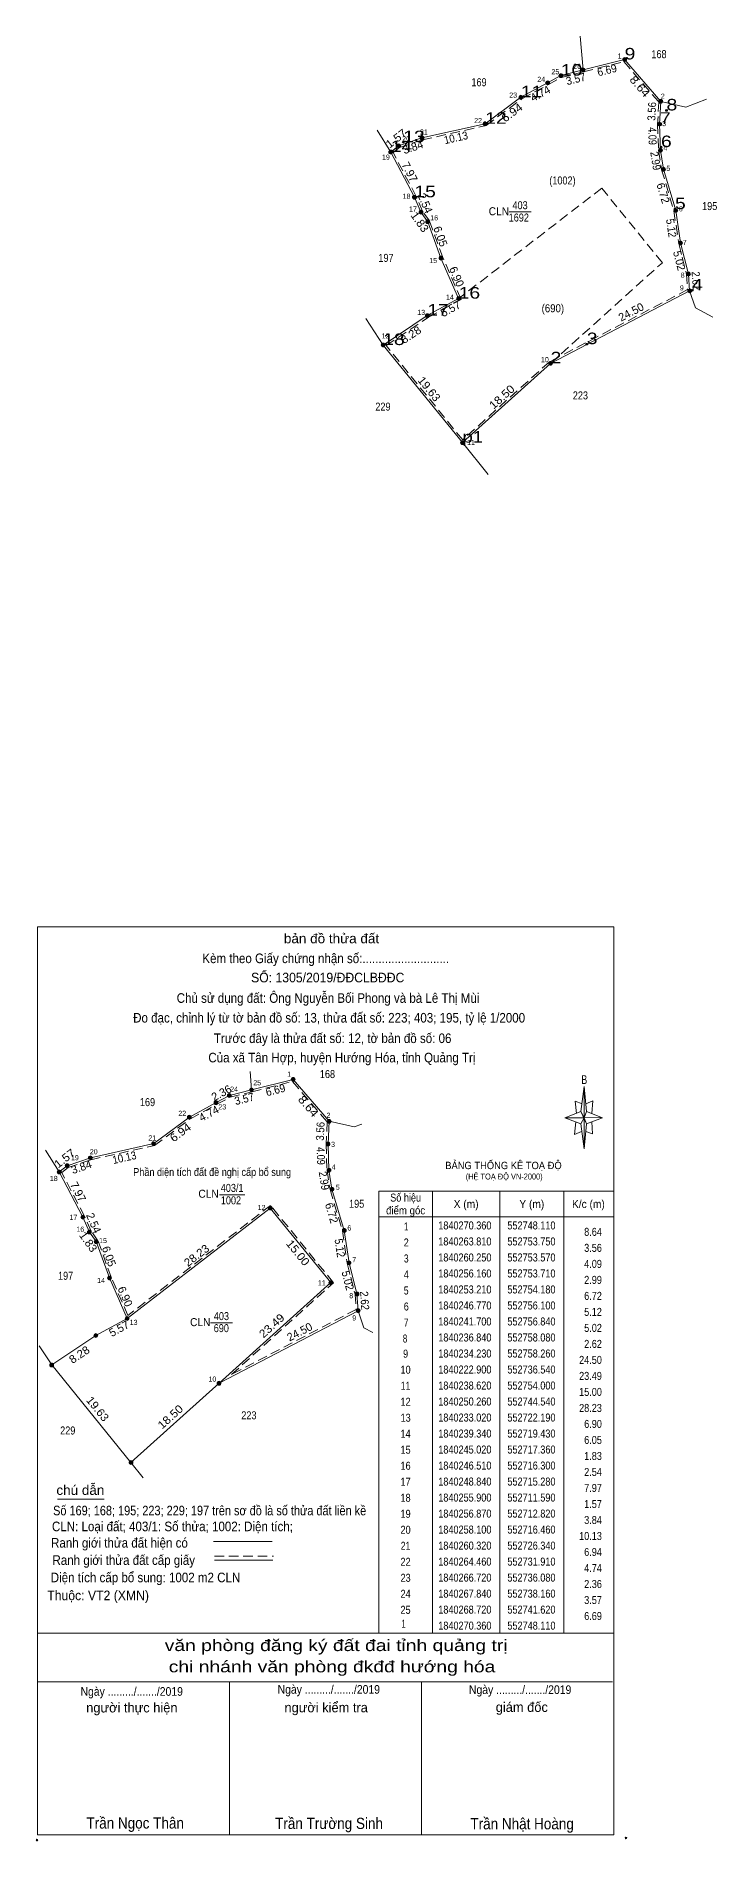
# Model space of a CAD drawing. Header units: metres. Extents: x 536594 to 552954, y 1836182 to 1840810.
# Drawn here: x 552656.2 to 552762.5, y 1839992.1 to 1840274 of the extents above; entities that cross this region are included whole.
import ezdxf
from ezdxf.enums import TextEntityAlignment as Align

# ---------------------------------------------------------------- set-up
doc = ezdxf.new("R2010")
doc.units = ezdxf.units.M
doc.header["$LTSCALE"] = 0.5
doc.header["$PDMODE"] = 32
doc.header["$PDSIZE"] = 0.25
doc.linetypes.add('MEDIUM_DASHED', pattern=[4.5, 3, -1.5])
for name, color, linetype, lineweight in [('1', 7, 'Continuous', 13), ('10', 7, 'Continuous', 13), ('17', 7, 'Continuous', 13), ('22', 7, 'Continuous', 13), ('5', 7, 'Continuous', 13), ('6', 7, 'Continuous', 13), ('63', 7, 'Continuous', 13)]:
    doc.layers.add(name, color=color, linetype=linetype, lineweight=lineweight)
doc.layers.add('12', color=7, linetype='Continuous')
doc.layers.add('7', color=7, linetype='Continuous')

msp = doc.modelspace()

# ---------------------------------------------------------------- hatches: boundary and pattern name
at = {"layer": '10'}
for points in [[(552696.64, 1840111.08, 1), (552696.04, 1840111.08, 1)], [(552684.61, 1840107.44, 1), (552684.01, 1840107.44, 1)], [(552686.69, 1840108.56, 1), (552686.09, 1840108.56, 1)], [(552690.15, 1840109.44, 1), (552689.55, 1840109.44, 1)], [(552680.44, 1840105.18, 1), (552679.84, 1840105.18, 1)], [(552702.28, 1840104.53, 1), (552701.68, 1840104.53, 1)], [(552674.87, 1840101.04, 1), (552674.27, 1840101.04, 1)], [(552702.1, 1840100.97, 1), (552701.5, 1840100.97, 1)], [(552660.12, 1840096.62, 1), (552659.52, 1840096.62, 1)], [(552661.35, 1840097.59, 1), (552660.75, 1840097.59, 1)], [(552664.99, 1840098.82, 1), (552664.39, 1840098.82, 1)], [(552702.24, 1840096.88, 1), (552701.64, 1840096.88, 1)], [(552702.71, 1840093.93, 1), (552702.11, 1840093.93, 1)], [(552693.07, 1840090.98, 1), (552692.47, 1840090.98, 1)], [(552663.81, 1840089.56, 1), (552663.21, 1840089.56, 1)], [(552664.83, 1840087.23, 1), (552664.23, 1840087.23, 1)], [(552665.89, 1840085.74, 1), (552665.29, 1840085.74, 1)], [(552704.63, 1840087.49, 1), (552704.03, 1840087.49, 1)], [(552705.37, 1840082.42, 1), (552704.77, 1840082.42, 1)], [(552667.96, 1840080.06, 1), (552667.36, 1840080.06, 1)], [(552702.53, 1840079.34, 1), (552701.93, 1840079.34, 1)], [(552706.61, 1840077.56, 1), (552706.01, 1840077.56, 1)], [(552670.72, 1840073.74, 1), (552670.12, 1840073.74, 1)], [(552706.79, 1840074.95, 1), (552706.19, 1840074.95, 1)], [(552665.83, 1840071.07, 1), (552665.23, 1840071.07, 1)], [(552658.94, 1840066.48, 1), (552658.34, 1840066.48, 1)], [(552685.07, 1840063.62, 1), (552684.47, 1840063.62, 1)], [(552671.32, 1840051.24, 1), (552670.72, 1840051.24, 1)]]:
    msp.add_hatch(color=256, dxfattribs=at).paths.add_polyline_path(points)
at = {"layer": '22'}
for points in [[(552741.92, 1840268.72, 1), (552741.32, 1840268.72, 1)], [(552748.41, 1840270.36, 1), (552747.81, 1840270.36, 1)], [(552736.38, 1840266.72, 1), (552735.78, 1840266.72, 1)], [(552738.46, 1840267.84, 1), (552737.86, 1840267.84, 1)], [(552732.21, 1840264.46, 1), (552731.61, 1840264.46, 1)], [(552754.05, 1840263.81, 1), (552753.45, 1840263.81, 1)], [(552753.87, 1840260.25, 1), (552753.27, 1840260.25, 1)], [(552713.12, 1840256.87, 1), (552712.52, 1840256.87, 1)], [(552716.76, 1840258.1, 1), (552716.16, 1840258.1, 1)], [(552711.89, 1840255.9, 1), (552711.29, 1840255.9, 1)], [(552754.01, 1840256.16, 1), (552753.41, 1840256.16, 1)], [(552754.48, 1840253.21, 1), (552753.88, 1840253.21, 1)], [(552715.58, 1840248.84, 1), (552714.98, 1840248.84, 1)], [(552716.6, 1840246.51, 1), (552716, 1840246.51, 1)], [(552756.4, 1840246.77, 1), (552755.8, 1840246.77, 1)], [(552717.66, 1840245.02, 1), (552717.06, 1840245.02, 1)], [(552757.14, 1840241.7, 1), (552756.54, 1840241.7, 1)], [(552719.73, 1840239.34, 1), (552719.13, 1840239.34, 1)], [(552758.38, 1840236.84, 1), (552757.78, 1840236.84, 1)], [(552722.49, 1840233.02, 1), (552721.89, 1840233.02, 1)], [(552758.56, 1840234.23, 1), (552757.96, 1840234.23, 1)], [(552717.6, 1840230.35, 1), (552717, 1840230.35, 1)], [(552710.71, 1840225.76, 1), (552710.11, 1840225.76, 1)], [(552736.84, 1840222.9, 1), (552736.24, 1840222.9, 1)], [(552723.09, 1840210.52, 1), (552722.49, 1840210.52, 1)]]:
    msp.add_hatch(color=256, dxfattribs=at).paths.add_polyline_path(points)
at = {"layer": '63'}
msp.add_hatch(color=256, dxfattribs=at).paths.add_polyline_path([(552726.64, 1840260.32, 1), (552726.04, 1840260.32, 1)])

# ---------------------------------------------------------------- linework, layer by layer
at = {"layer": '1', "linetype": 'MEDIUM_DASHED'}
msp.add_lwpolyline([(552748, 1840270.02), (552753.44, 1840263.71), (552753.27, 1840260.25), (552753.41, 1840256.13), (552753.89, 1840253.14), (552755.81, 1840246.71), (552756.55, 1840241.64), (552757.78, 1840236.79), (552757.95, 1840234.41), (552736.37, 1840223.15), (552722.82, 1840210.95), (552710.85, 1840225.69), (552717.46, 1840230.09), (552722.57, 1840232.89), (552719.71, 1840239.45), (552717.63, 1840245.16), (552716.56, 1840246.66), (552715.55, 1840248.97), (552711.97, 1840255.82), (552712.97, 1840256.6), (552716.54, 1840257.81), (552726.47, 1840260.04), (552732.07, 1840264.21), (552736.22, 1840266.46), (552738.27, 1840267.56), (552741.69, 1840268.43)], close=True, dxfattribs=at)
at = {"layer": '10'}
for p, q in [((552689.62, 1840112.32), (552689.85, 1840109.44)), ((552696.34, 1840111.08), (552689.85, 1840109.44)), ((552696.34, 1840111.08), (552701.98, 1840104.53)), ((552684.31, 1840107.44), (552686.39, 1840108.56)), ((552686.39, 1840108.56), (552689.85, 1840109.44)), ((552657.68, 1840100.02), (552659.82, 1840096.62)), ((552661.05, 1840097.59), (552664.69, 1840098.82)), ((552692.77, 1840090.98), (552670.42, 1840073.74)), ((552684.84, 1840093.07), (552688.82, 1840093.07)), ((552692.77, 1840090.98), (552702.23, 1840079.34)), ((552663.51, 1840089.56), (552664.53, 1840087.23)), ((552667.66, 1840080.06), (552670.42, 1840073.74)), ((552684.77, 1840063.62), (552702.23, 1840079.34)), ((552706.49, 1840074.95), (552684.77, 1840063.62)), ((552665.53, 1840071.07), (552670.42, 1840073.74)), ((552683.45, 1840073.05), (552686.87, 1840073.05)), ((552707.39, 1840072.27), (552708.79, 1840071.53)), ((552656.7, 1840069.47), (552658.64, 1840066.48)), ((552671.02, 1840051.24), (552684.77, 1840063.62)), ((552671.02, 1840051.24), (552672.94, 1840048.86))]:
    msp.add_line(p, q, dxfattribs=at)
for points in [[(552696.34, 1840111.08), (552701.98, 1840104.53), (552701.8, 1840100.97), (552701.94, 1840096.88), (552702.41, 1840093.93), (552704.33, 1840087.49), (552705.07, 1840082.42), (552706.31, 1840077.56), (552706.49, 1840074.95), (552684.77, 1840063.62), (552702.23, 1840079.34), (552692.77, 1840090.98), (552670.42, 1840073.74), (552667.66, 1840080.06), (552665.59, 1840085.74), (552664.53, 1840087.23), (552663.51, 1840089.56), (552659.82, 1840096.62), (552661.05, 1840097.59), (552664.69, 1840098.82), (552674.57, 1840101.04), (552680.14, 1840105.18), (552684.31, 1840107.44), (552686.39, 1840108.56), (552689.85, 1840109.44)], [(552692.77, 1840090.98), (552702.23, 1840079.34), (552684.77, 1840063.62), (552671.02, 1840051.24), (552658.64, 1840066.48), (552665.53, 1840071.07), (552670.42, 1840073.74)]]:
    msp.add_lwpolyline(points, close=True, dxfattribs=at)
at = {"layer": '10', "linetype": 'MEDIUM_DASHED'}
msp.add_lwpolyline([(552696.23, 1840110.74), (552701.67, 1840104.43), (552701.5, 1840100.97), (552701.64, 1840096.85), (552702.12, 1840093.86), (552704.04, 1840087.43), (552704.78, 1840082.36), (552706.01, 1840077.51), (552706.18, 1840075.13), (552686.73, 1840064.98), (552702.64, 1840079.31), (552692.82, 1840091.4), (552670.54, 1840074.21), (552667.94, 1840080.17), (552665.86, 1840085.88), (552664.79, 1840087.38), (552663.78, 1840089.69), (552660.2, 1840096.54), (552661.2, 1840097.32), (552664.77, 1840098.53), (552674.7, 1840100.76), (552680.3, 1840104.93), (552684.45, 1840107.18), (552686.5, 1840108.28), (552689.92, 1840109.15)], close=True, dxfattribs=at)
at = {"layer": '10'}
for points in [[(552684.31, 1840107.44), (552680.14, 1840105.18), (552674.57, 1840101.04), (552664.69, 1840098.82)], [(552701.98, 1840104.53), (552701.8, 1840100.97), (552701.94, 1840096.88), (552702.41, 1840093.93), (552704.33, 1840087.49), (552705.07, 1840082.42), (552706.31, 1840077.56), (552706.49, 1840074.95), (552707.39, 1840072.27)], [(552701.98, 1840104.53), (552705.89, 1840103.64), (552707.07, 1840104.09)], [(552661.05, 1840097.59), (552659.82, 1840096.62), (552663.51, 1840089.56)], [(552664.53, 1840087.23), (552665.59, 1840085.74), (552667.66, 1840080.06)], [(552665.53, 1840071.07), (552658.64, 1840066.48), (552671.02, 1840051.24)]]:
    msp.add_lwpolyline(points, dxfattribs=at)
for centre in [(552696.34, 1840111.08), (552684.31, 1840107.44), (552686.39, 1840108.56), (552689.85, 1840109.44), (552680.14, 1840105.18), (552701.98, 1840104.53), (552701.8, 1840100.97), (552659.82, 1840096.62), (552661.05, 1840097.59), (552664.69, 1840098.82), (552701.94, 1840096.88), (552702.41, 1840093.93), (552692.77, 1840090.98), (552663.51, 1840089.56), (552664.53, 1840087.23), (552665.59, 1840085.74), (552704.33, 1840087.49), (552705.07, 1840082.42), (552667.66, 1840080.06), (552702.23, 1840079.34), (552706.31, 1840077.56), (552670.42, 1840073.74), (552706.49, 1840074.95), (552665.53, 1840071.07), (552658.64, 1840066.48), (552684.77, 1840063.62), (552671.02, 1840051.24)]:
    msp.add_circle(centre, 0.3, dxfattribs=at)
at = {"layer": '10', "linetype": 'MEDIUM_DASHED'}
msp.add_circle((552674.57, 1840101.04), 0.3, dxfattribs=at)
at = {"layer": '17'}
msp.add_line((552659.57, 1840045.5), (552666.81, 1840045.5), dxfattribs=at)
at = {"layer": '22'}
for p, q in [((552741.19, 1840274.01), (552741.62, 1840268.72)), ((552738.16, 1840267.84), (552741.62, 1840268.72)), ((552748.11, 1840270.36), (552741.62, 1840268.72)), ((552748.11, 1840270.36), (552753.75, 1840263.81)), ((552736.08, 1840266.72), (552738.16, 1840267.84)), ((552709.45, 1840259.3), (552711.59, 1840255.9)), ((552712.82, 1840256.87), (552716.46, 1840258.1)), ((552715.28, 1840248.84), (552716.3, 1840246.51)), ((552730.09, 1840246.54), (552733.51, 1840246.54)), ((552719.43, 1840239.34), (552722.19, 1840233.02)), ((552717.3, 1840230.35), (552722.19, 1840233.02)), ((552758.26, 1840234.23), (552736.54, 1840222.9)), ((552707.71, 1840229.91), (552710.41, 1840225.76)), ((552759.16, 1840231.55), (552761.86, 1840230.13)), ((552722.79, 1840210.52), (552736.54, 1840222.9)), ((552722.79, 1840210.52), (552726.81, 1840205.53))]:
    msp.add_line(p, q, dxfattribs=at)
at = {"layer": '22', "linetype": 'MEDIUM_DASHED'}
for p, q in [((552744.54, 1840250.26), (552722.19, 1840233.02)), ((552744.54, 1840250.26), (552754, 1840238.62)), ((552736.54, 1840222.9), (552754, 1840238.62))]:
    msp.add_line(p, q, dxfattribs=at)
at = {"layer": '22'}
for points in [[(552736.08, 1840266.72), (552731.91, 1840264.46), (552726.34, 1840260.32), (552716.46, 1840258.1)], [(552753.75, 1840263.81), (552753.57, 1840260.25), (552753.71, 1840256.16), (552754.18, 1840253.21), (552756.1, 1840246.77), (552756.84, 1840241.7), (552758.08, 1840236.84), (552758.26, 1840234.23), (552759.16, 1840231.55)], [(552753.75, 1840263.81), (552757.66, 1840262.92), (552760.9, 1840264.17)], [(552712.82, 1840256.87), (552711.59, 1840255.9), (552715.28, 1840248.84)], [(552716.3, 1840246.51), (552717.36, 1840245.02), (552719.43, 1840239.34)], [(552717.3, 1840230.35), (552710.41, 1840225.76), (552722.79, 1840210.52)]]:
    msp.add_lwpolyline(points, dxfattribs=at)
for centre in [(552741.62, 1840268.72), (552748.11, 1840270.36), (552736.08, 1840266.72), (552738.16, 1840267.84), (552731.91, 1840264.46), (552753.75, 1840263.81), (552753.57, 1840260.25), (552712.82, 1840256.87), (552716.46, 1840258.1), (552711.59, 1840255.9), (552753.71, 1840256.16), (552754.18, 1840253.21), (552715.28, 1840248.84), (552716.3, 1840246.51), (552756.1, 1840246.77), (552717.36, 1840245.02), (552756.84, 1840241.7), (552719.43, 1840239.34), (552758.08, 1840236.84), (552722.19, 1840233.02), (552758.26, 1840234.23), (552717.3, 1840230.35), (552710.41, 1840225.76), (552736.54, 1840222.9), (552722.79, 1840210.52)]:
    msp.add_circle(centre, 0.3, dxfattribs=at)
at = {"layer": '5'}
for p, q in [((552741.27, 1840106.05), (552741.77, 1840109.95)), ((552741.27, 1840104.15), (552738.77, 1840105.05)), ((552742.17, 1840106.05), (552744.67, 1840105.05)), ((552742.17, 1840104.15), (552741.77, 1840100.25)), ((552743.07, 1840102.55), (552742.07, 1840102.95)), ((552742.97, 1840104.45), (552743.07, 1840102.55)), ((552656.41, 1840024.61), (552746.41, 1840024.61)), ((552656.41, 1840017.01), (552746.21, 1840017.01)), ((552656.41, 1840017.01), (552746.21, 1840017.01)), ((552656.41, 1840017.01), (552746.21, 1840017.01)), ((552686.41, 1839993.11), (552686.41, 1840017.01)), ((552716.41, 1839993.11), (552716.41, 1840017.01))]:
    msp.add_line(p, q, dxfattribs=at)
for points in [[(552656.41, 1840134.91), (552746.41, 1840134.91), (552746.41, 1839993.11), (552656.41, 1839993.11)], [(552741.77, 1840109.95), (552742.17, 1840106.05), (552741.77, 1840105.05)], [(552741.77, 1840105.05), (552738.77, 1840105.05), (552741.27, 1840106.05), (552742.17, 1840104.15), (552744.67, 1840105.05), (552741.77, 1840105.15)], [(552741.77, 1840105.05), (552741.77, 1840100.25), (552741.27, 1840104.15)]]:
    msp.add_lwpolyline(points, close=True, dxfattribs=at)
for points in [[(552742.07, 1840107.25), (552743.17, 1840107.75), (552742.97, 1840105.75)], [(552741.77, 1840105.05), (552741.27, 1840106.05), (552738.77, 1840105.05)], [(552741.47, 1840107.25), (552740.37, 1840107.65), (552740.57, 1840105.75)], [(552741.77, 1840105.05), (552742.17, 1840104.15), (552744.67, 1840105.05)], [(552740.47, 1840104.45), (552740.27, 1840102.45), (552741.37, 1840102.95)], [(552746.41, 1839993.11), (552656.41, 1839993.11), (552656.41, 1840017.01)]]:
    msp.add_lwpolyline(points, dxfattribs=at)
msp.add_point((552656.33, 1839992.27), dxfattribs=at)
at = {"layer": '6'}
for p, q in [((552683.92, 1840038.93), (552693.06, 1840038.93)), ((552684.06, 1840036.01), (552693.2, 1840036.01))]:
    msp.add_line(p, q, dxfattribs=at)
at = {"layer": '6', "linetype": 'MEDIUM_DASHED'}
msp.add_line((552684.06, 1840036.63), (552693.26, 1840036.63), dxfattribs=at)
at = {"layer": '6'}
msp.add_point((552748.31, 1839992.61), dxfattribs=at)
at = {"layer": '63'}
for p, q in [((552718.11, 1840093.61), (552718.11, 1840024.61)), ((552728.61, 1840093.61), (552728.61, 1840024.61)), ((552738.61, 1840093.61), (552738.61, 1840024.61)), ((552709.71, 1840089.61), (552746.41, 1840089.61))]:
    msp.add_line(p, q, dxfattribs=at)
msp.add_lwpolyline([(552709.71, 1840093.61), (552746.41, 1840093.61), (552746.41, 1840024.61), (552709.71, 1840024.61)], close=True, dxfattribs=at)
at = {"layer": '63', "linetype": 'MEDIUM_DASHED'}
msp.add_circle((552726.34, 1840260.32), 0.3, dxfattribs=at)
at = {"layer": '7'}
for p in [(552748.11, 1840270.36), (552738.16, 1840267.84), (552731.91, 1840264.46), (552726.34, 1840260.32), (552753.64, 1840260.32), (552754.65, 1840262.4), (552713.55, 1840257.45), (552713.55, 1840257.44), (552711.59, 1840255.9), (552753.79, 1840256.67), (552715.28, 1840248.84), (552755.98, 1840246.99), (552722.2, 1840233.01), (552758.64, 1840234.3), (552758.65, 1840234.31), (552717.3, 1840230.35), (552710.41, 1840225.76), (552742.2, 1840225.9), (552736.54, 1840222.91), (552736.54, 1840222.9), (552722.79, 1840210.52)]:
    msp.add_point(p, dxfattribs=at)

# ---------------------------------------------------------------- texts
at = {"layer": '1'}
for s, height, width, p in [('BẢNG THỐNG KÊ TOẠ ĐỘ ', 1.15, 0.95, (552720.1, 1840097.06)), ('(HỆ TOẠ ĐỘ VN-2000)', 0.93, 0.9, (552723.3, 1840095.44))]:
    msp.add_text(s, height=height, dxfattribs=dict(at, width=width)).set_placement(p)
at = {"layer": '10'}
for s, height, width, p in [('25', 0.8, 0.9, (552690.735, 1840110.15)), ('1', 0.8, 0.85, (552695.735, 1840111.49)), ('168', 1.25, 0.85, (552701.705, 1840111.28)), ('169', 1.25, 0.85, (552673.6, 1840106.9)), ('24', 0.8, 0.95, (552687.12, 1840109.15)), ('22', 0.8, 0.9, (552679.035, 1840105.38)), ('23', 0.8, 0.95, (552685.28, 1840106.38)), ('2', 0.8, 0.9, (552701.86, 1840105.07)), ('21', 0.8, 0.9, (552674.35, 1840101.53)), ('20', 0.8, 0.95, (552665.2, 1840099.37)), ('3', 0.8, 0.9, (552702.575, 1840100.53)), ('19', 0.8, 0.9, (552662.265, 1840098.45)), ('Phần diện tích đất đề nghị cấp bổ sung', 1.25, 0.85, (552683.695, 1840095.98)), ('4', 0.8, 0.9, (552702.675, 1840096.99)), ('18', 0.8, 0.95, (552658.96, 1840095.21)), ('CLN', 1.25, 0.95, (552683.135, 1840092.59)), ('403/1', 1.25, 0.85, (552686.82, 1840093.5)), ('5', 0.8, 0.9, (552703.32, 1840093.83)), ('1002', 1.25, 0.85, (552686.635, 1840091.56)), ('12', 0.8, 0.9, (552691.425, 1840090.67)), ('195', 1.25, 0.85, (552706.265, 1840091.03)), ('17', 0.8, 0.9, (552662.035, 1840089.13)), ('16', 0.8, 0.9, (552663.115, 1840087.28)), ('6', 0.8, 0.9, (552705.12, 1840087.47)), ('15', 0.8, 0.9, (552666.655, 1840085.51)), ('7', 0.8, 0.9, (552705.88, 1840082.51)), ('197', 1.25, 0.85, (552660.815, 1840079.78)), ('14', 0.8, 0.95, (552666.35, 1840079.27)), ('11', 0.8, 0.9, (552700.82, 1840078.89)), ('8', 0.8, 0.9, (552705.425, 1840076.89)), ('403', 1.25, 0.85, (552685.145, 1840073.48)), ('9', 0.8, 0.9, (552705.89, 1840073.42)), ('13', 0.8, 0.95, (552671.43, 1840072.73)), ('CLN', 1.25, 0.95, (552681.835, 1840072.54)), ('690', 1.25, 0.85, (552685.13, 1840071.6)), ('10', 0.8, 0.95, (552683.74, 1840063.87)), ('223', 1.25, 0.85, (552689.435, 1840057.99)), ('229', 1.25, 0.85, (552661.15, 1840055.62))]:
    msp.add_text(s, height=height, dxfattribs=dict(at, width=width)).set_placement(p, align=Align.CENTER)
for s, rotation, p in [('2.36', 28.301, (552685.4387, 1840108.4131)), ('4.74', 28.456, (552683.4722, 1840105.2004)), ('3.84', 18.671, (552663.475, 1840096.7987)), ('7.97', 297.594, (552662.2195, 1840093.2195)), ('6.72', 286.601, (552701.7536, 1840090.0286)), ('2.54', 293.642, (552664.6239, 1840088.3906)), ('6.05', 290.024, (552667.0007, 1840083.229)), ('6.90', 293.591, (552669.5425, 1840076.9201)), ('5.57', 28.635, (552669.4606, 1840071.5948)), ('24.50', 27.548, (552697.6459, 1840071.089))]:
    msp.add_text(s, height=1.25, rotation=rotation, dxfattribs=at).set_placement(p, align=Align.CENTER)
for s, rotation, width, p in [('3.57', 14.27, 0.95, (552688.8709, 1840107.4292)), ('6.69', 14.182, 0.95, (552693.7419, 1840108.8095)), ('8.64', 310.731, 1.15, (552698.2377, 1840106.4578)), ('6.94', 36.622, 1.1, (552679.1172, 1840102.2728)), ('3.56', 87.105, 0.9, (552701.2025, 1840102.9434)), ('1.57', 38.26, 1.1, (552661.043, 1840098.2416)), ('10.13', 12.664, 0.9, (552670.128, 1840098.262)), ('4.09', 271.96, 0.85, (552700.0584, 1840099.0964)), ('2.99', 279.052, 0.9, (552700.5653, 1840095.1533)), ('1.83', 305.428, 1.05, (552663.8413, 1840085.3322)), ('28.23', 37.645, 1.05, (552681.6533, 1840083.0833)), ('15.00', 309.101, 1.1, (552696.6076, 1840083.6042)), ('5.12', 278.304, 0.9, (552703.016, 1840084.6503)), ('5.02', 284.313, 0.95, (552704.2754, 1840079.5095)), ('2.62', 273.945, 0.9, (552706.8991, 1840076.473)), ('23.49', 41.998, 1.1, (552693.4218, 1840072.1462)), ('8.28', 33.671, 1.05, (552663.3035, 1840067.5649)), ('19.63', 309.088, 1.05, (552665.3327, 1840059.2241)), ('18.50', 41.999, 1.1, (552677.5869, 1840057.9108))]:
    msp.add_text(s, height=1.25, rotation=rotation, dxfattribs=dict(at, width=width)).set_placement(p, align=Align.CENTER)
at = {"layer": '12'}
for s, height, width, p in [('9', 1.8, 1.25, (552748.11, 1840270.36)), ('10', 1.8, 1.25, (552738.16, 1840267.84)), ('9', 0.2, 1.35, (552748.11, 1840270.36)), ('11', 1.8, 1.25, (552731.91, 1840264.46)), ('10', 0.2, 1.25, (552738.16, 1840267.84)), ('11', 0.2, 1.25, (552731.91, 1840264.46)), ('8', 1.8, 1.25, (552754.65, 1840262.4)), ('12', 0.2, 1.3, (552726.34, 1840260.32)), ('12', 1.8, 1.25, (552726.34, 1840260.32)), ('7', 0.2, 1.35, (552753.64, 1840260.32)), ('7', 1.8, 1.25, (552753.64, 1840260.32)), ('8', 0.2, 1.35, (552754.65, 1840262.4)), ('14', 1.8, 1.25, (552711.59, 1840255.9)), ('13', 0.2, 1.3, (552713.55, 1840257.44)), ('13', 1.8, 1.25, (552713.55, 1840257.44)), ('6', 1.8, 1.25, (552753.79, 1840256.67)), ('14', 0.2, 1.3, (552711.59, 1840255.9)), ('6', 0.2, 1.25, (552753.79, 1840256.67)), ('15', 0.2, 1.25, (552715.28, 1840248.84)), ('15', 1.8, 1.25, (552715.28, 1840248.84)), ('5', 1.8, 1.25, (552755.98, 1840246.99)), ('5', 0.2, 1.25, (552755.98, 1840246.99)), ('16', 1.8, 1.25, (552722.2, 1840233.01)), ('4', 1.8, 1.25, (552758.64, 1840234.3)), ('17', 1.8, 1.25, (552717.3, 1840230.35)), ('16', 0.2, 1.3, (552722.2, 1840233.01)), ('4', 0.2, 1.35, (552758.64, 1840234.3)), ('17', 0.2, 1.25, (552717.3, 1840230.35)), ('18', 1.8, 1.25, (552710.41, 1840225.76)), ('3', 1.8, 1.25, (552742.2, 1840225.9)), ('18', 0.2, 1.25, (552710.41, 1840225.76)), ('2', 1.8, 1.25, (552736.54, 1840222.9)), ('3', 0.2, 1.25, (552742.2, 1840225.9)), ('2', 0.2, 1.25, (552736.54, 1840222.9)), ('p1', 1.8, 1.2, (552722.79, 1840210.52)), ('p1', 0.2, 1.25, (552722.79, 1840210.52))]:
    msp.add_text(s, height=height, dxfattribs=dict(at, width=width)).set_placement(p)
at = {"layer": '22'}
for s, width, p in [('168', 0.85, (552753.475, 1840270.56)), ('169', 0.85, (552725.37, 1840266.18)), ('(1002)', 0.85, (552738.4, 1840250.84)), ('CLN', 0.95, (552728.475, 1840246.03)), ('1692', 0.85, (552731.585, 1840245.05)), ('403', 0.85, (552731.785, 1840246.97)), ('195', 0.85, (552761.395, 1840246.84)), ('197', 0.85, (552710.845, 1840238.75)), ('(690)', 0.9, (552736.905, 1840230.88)), ('223', 0.85, (552741.205, 1840217.27)), ('229', 0.85, (552710.37, 1840215.52))]:
    msp.add_text(s, height=1.25, dxfattribs=dict(at, width=width)).set_placement(p, align=Align.CENTER)
for s, rotation, width, p in [('6.69', 14.182, 0.95, (552745.5119, 1840268.0895)), ('3.57', 14.27, 0.95, (552740.6409, 1840266.7092)), ('8.64', 310.731, 1.15, (552750.0077, 1840265.7378)), ('6.94', 36.622, 1.1, (552730.8872, 1840261.5528)), ('3.56', 87.105, 0.9, (552752.9725, 1840262.2234)), ('1.57', 38.26, 1.1, (552712.813, 1840257.5216)), ('10.13', 12.664, 0.9, (552721.898, 1840257.542)), ('4.09', 271.96, 0.85, (552751.8284, 1840258.3764)), ('2.99', 279.052, 0.9, (552752.3353, 1840254.4333)), ('1.83', 305.428, 1.05, (552715.6113, 1840244.6123)), ('5.12', 278.304, 0.9, (552754.786, 1840243.9303)), ('5.02', 284.313, 0.95, (552756.0454, 1840238.7895)), ('2.62', 273.945, 0.9, (552758.6691, 1840235.753)), ('8.28', 33.671, 1.05, (552715.0735, 1840226.8449)), ('19.63', 309.088, 1.05, (552717.1027, 1840218.5041)), ('18.50', 41.999, 1.1, (552729.3568, 1840217.1908))]:
    msp.add_text(s, height=1.25, rotation=rotation, dxfattribs=dict(at, width=width)).set_placement(p, align=Align.CENTER)
for s, rotation, p in [('4.74', 28.456, (552735.2422, 1840264.4804)), ('3.84', 18.671, (552715.2449, 1840256.0787)), ('7.97', 297.594, (552713.9895, 1840252.4995)), ('2.54', 293.642, (552716.3939, 1840247.6706)), ('6.72', 286.601, (552753.5236, 1840249.3086)), ('6.05', 290.024, (552718.7707, 1840242.509)), ('6.90', 293.591, (552721.3125, 1840236.2001)), ('5.57', 28.635, (552721.2305, 1840230.8748)), ('24.50', 27.548, (552749.4159, 1840230.369))]:
    msp.add_text(s, height=1.25, rotation=rotation, dxfattribs=at).set_placement(p, align=Align.CENTER)
at = {"layer": '5'}
for s, height, width, p in [('bản đồ thửa đất', 1.5, 1.05, (552702.34, 1840132.33)), ('Kèm theo Giấy chứng nhận số:...........................', 1.5, 0.9, (552701.43, 1840129.23)), ('SỐ: 1305/2019/ĐĐCLBĐĐC', 1.5, 0.95, (552701.745, 1840126.23)), ('Chủ sử dụng đất: Ông Nguyễn Bối Phong và bà Lê Thị Mùi', 1.5, 0.9, (552701.795, 1840123.03)), ('Đo đạc, chỉnh lý từ tờ bản đồ số: 13, thửa đất số: 223; 403; 195, tỷ lệ 1/2000 ', 1.5, 0.9, (552702.215, 1840119.95)), ('Trước đây là thửa đất số: 12, tờ bản đồ số: 06', 1.5, 0.9, (552702.515, 1840116.75)), ('Của xã Tân Hợp, huyện Hướng Hóa, tỉnh Quảng Trị', 1.5, 0.9, (552703.96, 1840113.73)), ('B', 1.378, 0.75, (552741.805, 1840110.35)), ('văn phòng đăng ký đất đai tỉnh quảng trị', 1.8, 1.25, (552703.06, 1840021.79)), ('chi nhánh văn phòng đkđđ hướng hóa', 1.8, 1.25, (552702.42, 1840018.47)), ('Ngày ........./......./2019', 1.35, 0.9, (552671.135, 1840014.81)), ('Ngày ........./......./2019', 1.35, 0.9, (552701.915, 1840015.13)), ('Ngày ........./......./2019', 1.35, 0.9, (552731.795, 1840015.09)), ('Trần Ngọc Thân', 1.75, 0.9, (552671.68, 1839994.07)), ('Trần Trường Sinh', 1.75, 0.9, (552701.95, 1839994.01)), ('Trần Nhật Hoàng', 1.75, 0.9, (552732.105, 1839993.95))]:
    msp.add_text(s, height=height, dxfattribs=dict(at, width=width)).set_placement(p, align=Align.CENTER)
for s, p in [('người thực hiện', (552671.16, 1840012.21)), ('người kiểm tra', (552701.505, 1840012.23)), ('giám đốc', (552732.055, 1840012.29))]:
    msp.add_text(s, height=1.5, dxfattribs=at).set_placement(p, align=Align.CENTER)
at = {"layer": '6'}
for s, width, p in [('chú dẫn', 1.05, (552659.37, 1840046.18)), ('Số 169; 168; 195; 223; 229; 197 trên sơ đồ là số thửa đất liền kề', 0.85, (552658.86, 1840042.99)), ('CLN: Loại đất; 403/1: Số thửa; 1002: Diện tích;', 0.9, (552658.68, 1840040.51)), ('Ranh giới thửa đất hiện có ', 0.9, (552658.54, 1840037.95)), ('Ranh giới thửa đất cấp giấy', 0.9, (552658.76, 1840035.25)), ('Diện tích cấp bổ sung: 1002 m2 CLN', 0.9, (552658.49, 1840032.54)), ('Thuộc: VT2 (XMN)', 0.95, (552657.95, 1840029.74))]:
    msp.add_text(s, height=1.5, dxfattribs=dict(at, width=width)).set_placement(p)
at = {"layer": '63'}
for s, height, width, p in [(' 1', 0.8, 0.9, (552747.63, 1840270.5)), (' 25', 0.8, 0.95, (552737.91, 1840268.05)), (' 26', 0.8, 0.95, (552741.31, 1840268.89)), (' 24', 0.8, 0.95, (552735.71, 1840266.86)), (' 23', 0.8, 0.95, (552731.32, 1840264.39)), (' 2', 0.8, 0.9, (552754.37, 1840264.22)), (' 22', 0.8, 0.95, (552725.84, 1840260.42)), (' 3', 0.8, 0.95, (552754.57, 1840259.95)), (' 20', 0.8, 0.95, (552714.61, 1840257.6)), (' 21', 0.8, 0.9, (552717.38, 1840258.63)), (' 19', 0.8, 0.95, (552711.45, 1840254.71)), (' 4', 0.8, 0.95, (552754.78, 1840256.13)), (' 5', 0.8, 0.9, (552755.24, 1840252.96)), (' 18', 0.8, 0.95, (552714.67, 1840248.6)), (' 17', 0.8, 0.95, (552715.67, 1840246.6)), (' 16', 0.8, 0.95, (552718.98, 1840245.23)), (' 6', 0.8, 0.9, (552757.19, 1840246.63)), (' 7', 0.8, 0.9, (552757.8, 1840241.38)), (' 15', 0.8, 0.95, (552718.83, 1840238.56)), (' 9', 0.8, 0.9, (552757.35, 1840234.29)), (' 8', 0.8, 0.95, (552757.48, 1840236.27)), (' 14', 0.8, 0.95, (552721.44, 1840232.84)), (' 13', 0.8, 0.95, (552716.96, 1840230.46)), (' 12', 0.8, 0.95, (552711.4, 1840226.79)), (' 10', 0.8, 0.95, (552736.27, 1840223.08)), (' 11', 0.8, 0.9, (552724.74, 1840210.15)), ('3.56', 1.25, 0.85, (552744.56, 1840084.14)), ('8.64', 1.25, 0.85, (552744.56, 1840086.64)), ('4.09', 1.25, 0.85, (552744.56, 1840081.64)), ('2.99', 1.25, 0.85, (552744.56, 1840079.14)), ('6.72', 1.25, 0.85, (552744.56, 1840076.64)), ('5.12', 1.25, 0.85, (552744.56, 1840074.14)), ('5.02', 1.25, 0.85, (552744.56, 1840071.64)), ('2.62', 1.25, 0.85, (552744.56, 1840069.14)), ('24.50', 1.25, 0.85, (552744.56, 1840066.64)), ('23.49', 1.25, 0.85, (552744.56, 1840064.14)), ('15.00', 1.25, 0.85, (552744.56, 1840061.64)), ('28.23', 1.25, 0.85, (552744.56, 1840059.14)), ('6.90', 1.25, 0.85, (552744.56, 1840056.64)), ('6.05', 1.25, 0.85, (552744.56, 1840054.14)), ('1.83', 1.25, 0.85, (552744.56, 1840051.64)), ('2.54', 1.25, 0.85, (552744.56, 1840049.14)), ('7.97', 1.25, 0.85, (552744.56, 1840046.64)), ('3.84', 1.25, 0.85, (552744.56, 1840041.64)), ('1.57', 1.25, 0.85, (552744.56, 1840044.14)), ('10.13', 1.25, 0.85, (552744.56, 1840039.14)), ('6.94', 1.25, 0.85, (552744.56, 1840036.64)), ('4.74', 1.25, 0.85, (552744.56, 1840034.14)), ('2.36', 1.25, 0.85, (552744.56, 1840031.64)), ('3.57', 1.25, 0.85, (552744.56, 1840029.14)), ('6.69', 1.25, 0.85, (552744.56, 1840026.64))]:
    msp.add_text(s, height=height, dxfattribs=dict(at, width=width)).set_placement(p, align=Align.RIGHT)
for s, width, p in [('điểm góc', 0.9, (552713.91, 1840089.99)), ('Số hiệu', 0.85, (552713.91, 1840091.99)), ('X (m)', 0.95, (552723.36, 1840090.99)), ('Y (m)', 0.95, (552733.615, 1840090.99)), ('K/c (m)', 0.95, (552742.455, 1840090.99)), (' 1', 0.75, (552713.82, 1840087.48)), ('1840270.360', 0.85, (552723.16, 1840087.64)), ('552748.110', 0.85, (552733.56, 1840087.64)), (' 2', 0.85, (552713.815, 1840084.98)), ('1840263.810', 0.85, (552723.16, 1840085.14)), ('552753.750', 0.85, (552733.56, 1840085.14)), (' 3', 0.8, (552713.825, 1840082.48)), ('1840260.250', 0.85, (552723.16, 1840082.64)), ('552753.570', 0.85, (552733.56, 1840082.64)), (' 4', 0.85, (552713.82, 1840079.98)), ('1840256.160', 0.85, (552723.16, 1840080.14)), ('552753.710', 0.85, (552733.56, 1840080.14)), (' 5', 0.8, (552713.815, 1840077.48)), ('1840253.210', 0.85, (552723.16, 1840077.64)), ('552754.180', 0.85, (552733.56, 1840077.64)), (' 6', 0.85, (552713.815, 1840074.98)), ('1840246.770', 0.85, (552723.16, 1840075.14)), ('552756.100', 0.85, (552733.56, 1840075.14)), ('8', 0.75, (552713.82, 1840069.98)), (' 7', 0.8, (552713.815, 1840072.48)), ('1840241.700', 0.85, (552723.16, 1840072.64)), ('1840236.840', 0.85, (552723.16, 1840070.14)), ('552756.840', 0.85, (552733.56, 1840072.64)), ('552758.080', 0.85, (552733.56, 1840070.14)), (' 9', 0.85, (552713.71, 1840067.61)), ('1840234.230', 0.85, (552723.16, 1840067.64)), ('552758.260', 0.85, (552733.56, 1840067.64)), (' 10', 0.85, (552713.71, 1840065.11)), ('1840222.900', 0.85, (552723.16, 1840065.14)), ('552736.540', 0.85, (552733.56, 1840065.14)), (' 11', 0.8, (552713.71, 1840062.61)), ('1840238.620', 0.85, (552723.16, 1840062.64)), ('552754.000', 0.85, (552733.56, 1840062.64)), (' 12', 0.85, (552713.705, 1840060.11)), ('1840250.260', 0.85, (552723.16, 1840060.14)), ('552744.540', 0.85, (552733.56, 1840060.14)), (' 13', 0.85, (552713.715, 1840057.61)), ('1840233.020', 0.85, (552723.16, 1840057.64)), ('552722.190', 0.85, (552733.56, 1840057.64)), (' 14', 0.85, (552713.71, 1840055.11)), ('1840239.340', 0.85, (552723.16, 1840055.14)), ('552719.430', 0.85, (552733.56, 1840055.14)), (' 15', 0.85, (552713.705, 1840052.61)), (' 16', 0.85, (552713.705, 1840050.11)), ('1840245.020', 0.85, (552723.16, 1840052.64)), ('1840246.510', 0.85, (552723.16, 1840050.14)), ('552717.360', 0.85, (552733.56, 1840052.64)), ('552716.300', 0.85, (552733.56, 1840050.14)), (' 17', 0.85, (552713.705, 1840047.61)), ('1840248.840', 0.85, (552723.16, 1840047.64)), ('552715.280', 0.85, (552733.56, 1840047.64)), (' 18', 0.85, (552713.705, 1840045.11)), ('1840255.900', 0.85, (552723.16, 1840045.14)), ('552711.590', 0.85, (552733.56, 1840045.14)), (' 19', 0.85, (552713.71, 1840042.61)), ('1840256.870', 0.85, (552723.16, 1840042.64)), ('552712.820', 0.85, (552733.56, 1840042.64)), (' 20', 0.85, (552713.71, 1840040.11)), ('1840258.100', 0.85, (552723.16, 1840040.14)), ('552716.460', 0.85, (552733.56, 1840040.14)), (' 21', 0.8, (552713.71, 1840037.61)), ('1840260.320', 0.85, (552723.16, 1840037.64)), ('552726.340', 0.85, (552733.56, 1840037.64)), (' 22', 0.85, (552713.705, 1840035.11)), ('1840264.460', 0.85, (552723.16, 1840035.14)), ('552731.910', 0.85, (552733.56, 1840035.14)), (' 23', 0.85, (552713.715, 1840032.61)), ('1840266.720', 0.85, (552723.16, 1840032.64)), ('552736.080', 0.85, (552733.56, 1840032.64)), (' 25', 0.85, (552713.705, 1840027.61)), (' 24', 0.85, (552713.71, 1840030.11)), ('1840267.840', 0.85, (552723.16, 1840030.14)), ('1840268.720', 0.85, (552723.16, 1840027.64)), ('552738.160', 0.85, (552733.56, 1840030.14)), ('552741.620', 0.85, (552733.56, 1840027.64)), (' 1', 0.75, (552713.4, 1840025.44)), ('1840270.360', 0.85, (552723.16, 1840025.14)), ('552748.110', 0.85, (552733.56, 1840025.14))]:
    msp.add_text(s, height=1.25, dxfattribs=dict(at, width=width)).set_placement(p, align=Align.CENTER)

doc.saveas('drawing.dxf')
